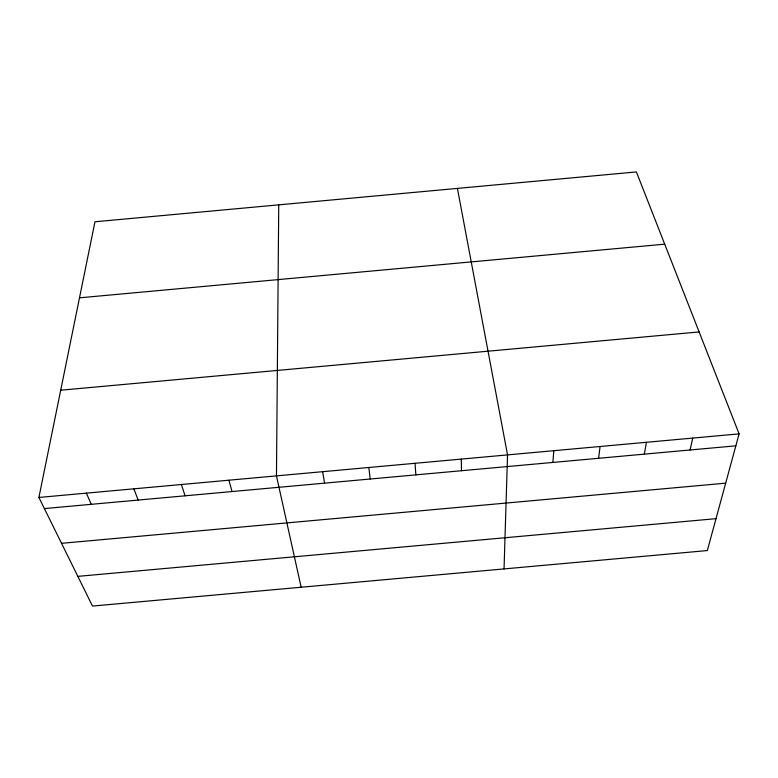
<?xml version="1.0" encoding="UTF-8"?>
<svg xmlns="http://www.w3.org/2000/svg" width="778" height="778" viewBox="0 0 778 778"><rect width="100%" height="100%" fill="white"/><g stroke="black" fill="none" stroke-linecap="round" stroke-linejoin="round"><path stroke-width="1.17" d="M278.738 204.847L276.462 475.883L301.144 587.234M504.047 568.913L507.538 454.897L457.415 188.402M552.876 462.433L553.81 450.695M598.583 458.291L600.101 446.494M644.32 454.138L646.411 442.293M38.9 497.453L94.965 221.769L636.385 171.928L739.1 433.871L707.328 550.561L92.494 606.072L38.9 497.453L739.1 433.871M690.076 449.985L692.751 438.082M79.492 297.828L664.704 244.166M60.703 390.206L699.121 331.934M44.395 508.579L735.842 445.833M61.53 543.326L725.68 483.167M77.839 576.372L716.013 518.673M86.368 493.135L91.269 504.319M133.865 488.827L138.173 500.069M181.371 484.509L185.086 495.81M228.907 480.201L232.029 491.55M322.637 471.682L324.591 483.148M368.83 467.49L370.211 479.015M415.044 463.299L415.851 474.872M461.286 459.098L461.5 470.729"/></g></svg>
